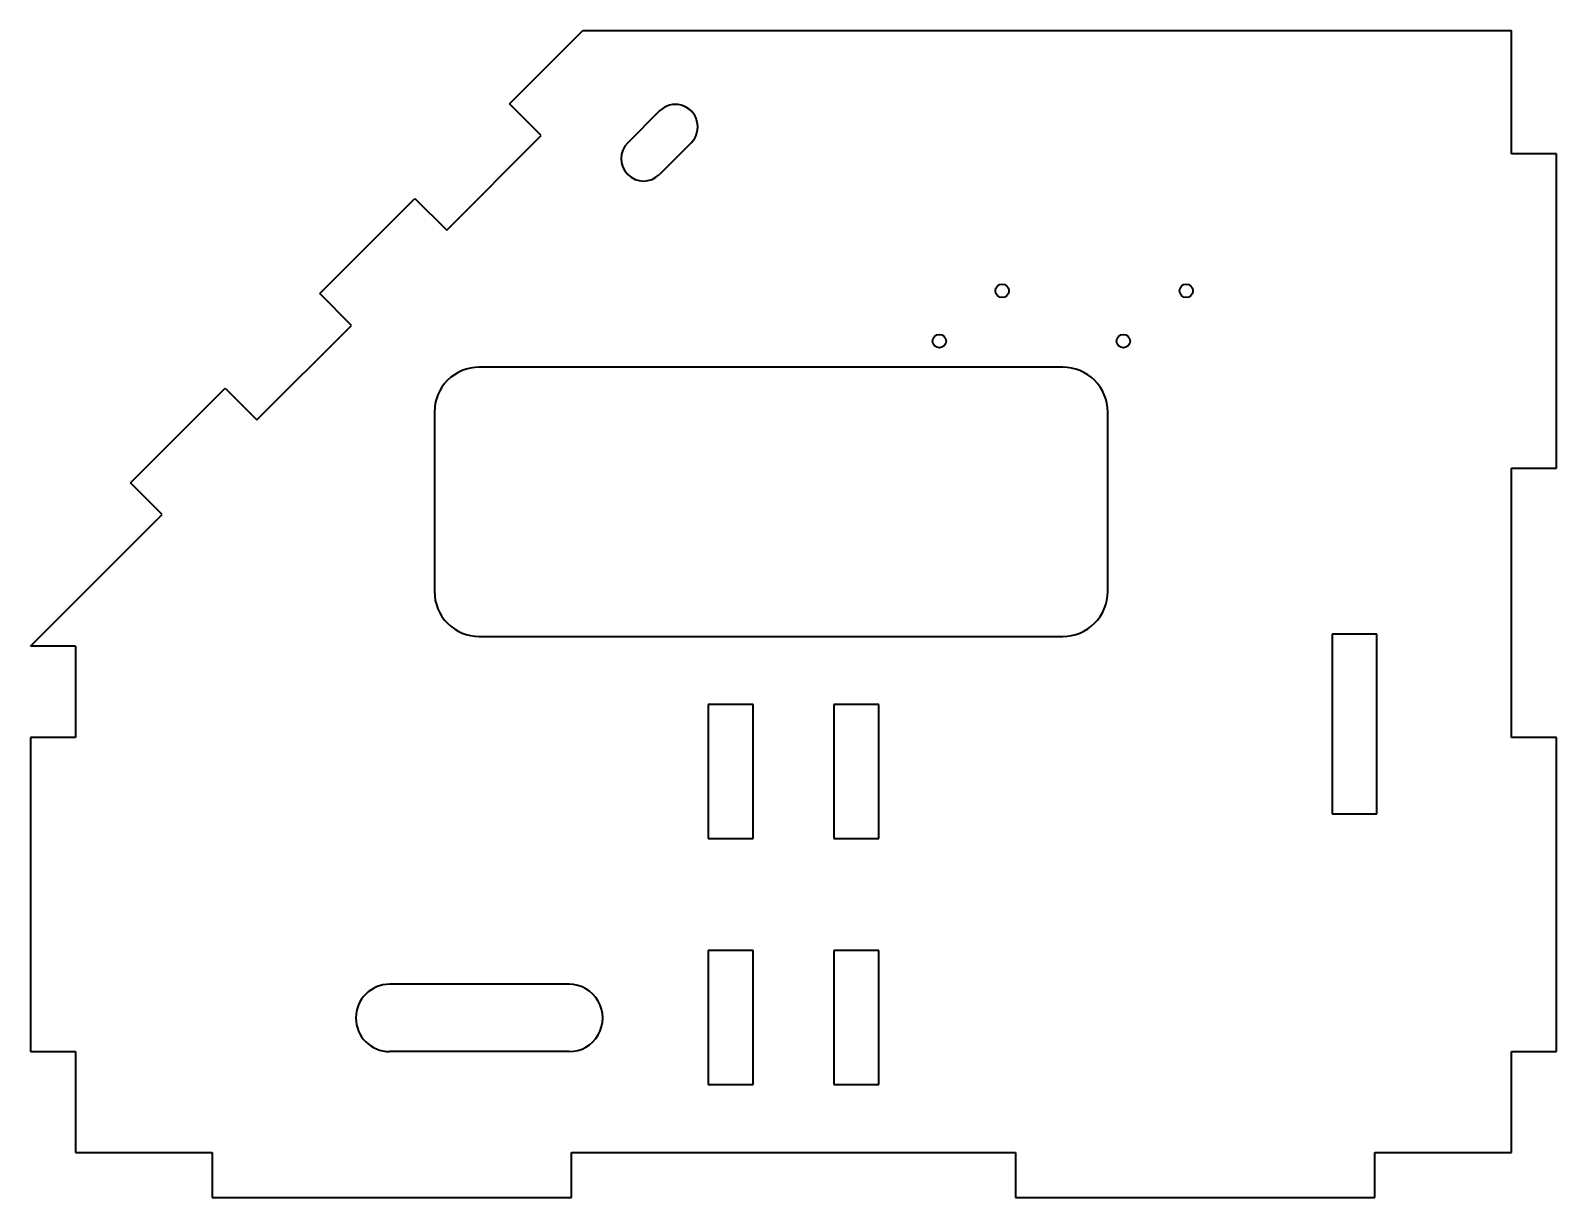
# Model space of a CAD drawing. Extents: x 424 to 764, y 290 to 550.
import ezdxf

# ---------------------------------------------------------------- set-up
doc = ezdxf.new("R2010")
doc.units = 0

msp = doc.modelspace()

# ---------------------------------------------------------------- linework, layer by layer
at = {"color": 7, "lineweight": 35}
for p, q in [((531.223694, 534.165833), (547.557861, 550.5)), ((547.557861, 550.5), (754.5, 550.5)), ((754.5, 523), (754.5, 550.5)), ((517.222961, 506.02298), (538.2948, 527.094788)), ((764.5, 453), (764.5, 523)), ((488.938721, 491.880859), (510.151917, 513.094055)), ((474.937988, 463.737976), (496.009766, 484.809784)), ((654.5, 475.5), (524.5, 475.5)), ((446.795135, 449.737305), (467.866943, 470.809082)), ((514.5, 465.5), (514.5, 425.5)), ((664.5, 425.5), (664.5, 465.5)), ((754.5, 393), (754.5, 453)), ((424.5, 413.299988), (453.866211, 442.666199)), ((524.5, 415.5), (654.5, 415.5)), ((714.5, 416), (714.5, 376)), ((724.5, 376), (724.5, 416)), ((434.5, 413.299988), (434.5, 393)), ((575.5, 400.299988), (575.5, 370.5)), ((585.5, 370.5), (585.5, 400.299988)), ((603.5, 400.299988), (603.5, 370.5)), ((613.5, 370.5), (613.5, 400.299988)), ((424.5, 393), (424.5, 323)), ((764.5, 323), (764.5, 393)), ((575.5, 345.5), (575.5, 315.700012)), ((585.5, 315.700012), (585.5, 345.5)), ((603.5, 345.5), (603.5, 315.700012)), ((613.5, 315.700012), (613.5, 345.5)), ((544.5, 338), (504.5, 338)), ((434.5, 323), (434.5, 300.5)), ((544.5, 323), (504.5, 323)), ((754.5, 300.5), (754.5, 323)), ((434.5, 300.5), (465, 300.5)), ((545, 300.5), (644, 300.5)), ((724, 300.5), (754.5, 300.5)), ((465, 290.5), (545, 290.5)), ((644, 290.5), (724, 290.5))]:
    msp.add_line(p, q, dxfattribs=at)
at = {"color": 7, "lineweight": 35, "ltscale": 0.25}
for p, q in [((538.2948, 527.094788), (531.223694, 534.165833)), ((564.632324, 532.575562), (557.561279, 525.504456)), ((764.5, 523), (754.5, 523)), ((510.151917, 513.094055), (517.222961, 506.02298)), ((496.009766, 484.809784), (488.938721, 491.880859)), ((467.866943, 470.809082), (474.937988, 463.737976)), ((754.5, 453), (764.5, 453)), ((724.5, 416), (714.5, 416)), ((434.5, 413.299988), (424.5, 413.299988)), ((585.5, 400.299988), (575.5, 400.299988)), ((613.5, 400.299988), (603.5, 400.299988)), ((434.5, 393), (424.5, 393)), ((764.5, 393), (754.5, 393)), ((714.5, 376), (724.5, 376)), ((575.5, 370.5), (585.5, 370.5)), ((603.5, 370.5), (613.5, 370.5)), ((585.5, 345.5), (575.5, 345.5)), ((613.5, 345.5), (603.5, 345.5)), ((424.5, 323), (434.5, 323)), ((754.5, 323), (764.5, 323)), ((575.5, 315.700012), (585.5, 315.700012)), ((603.5, 315.700012), (613.5, 315.700012)), ((465, 300.5), (465, 290.5)), ((545, 290.5), (545, 300.5)), ((644, 300.5), (644, 290.5)), ((724, 290.5), (724, 300.5))]:
    msp.add_line(p, q, dxfattribs=at)
at = {"color": 7, "lineweight": 35, "ltscale": 0.249999}
msp.add_line((571.703369, 525.504456), (564.632324, 518.433411), dxfattribs=at)
at = {"color": 7, "lineweight": 35, "ltscale": 0.250001}
msp.add_line((453.866211, 442.666199), (446.795135, 449.737305), dxfattribs=at)
at = {"color": 7, "lineweight": 35}
for centre in [(641, 492.5), (682, 492.5), (627, 481.299988), (668, 481.299988)]:
    msp.add_circle(centre, 1.5, dxfattribs=at)
for centre, radius, start, end in [((568.167847, 529.039978), 5, 314.999999, 135), ((561.096802, 521.968933), 5, 135, 314.999999), ((524.5, 465.5), 10, 90.000003, 180.000005), ((654.5, 465.5), 10, 0, 90.000003), ((524.5, 425.5), 10, 179.999995, 269.999997), ((654.5, 425.5), 10, 269.999997, 0), ((504.5, 330.5), 7.5, 90.000003, 269.999997), ((544.5, 330.5), 7.5, 269.999997, 90.000003)]:
    msp.add_arc(centre, radius, start, end, dxfattribs=at)

doc.saveas('drawing.dxf')
